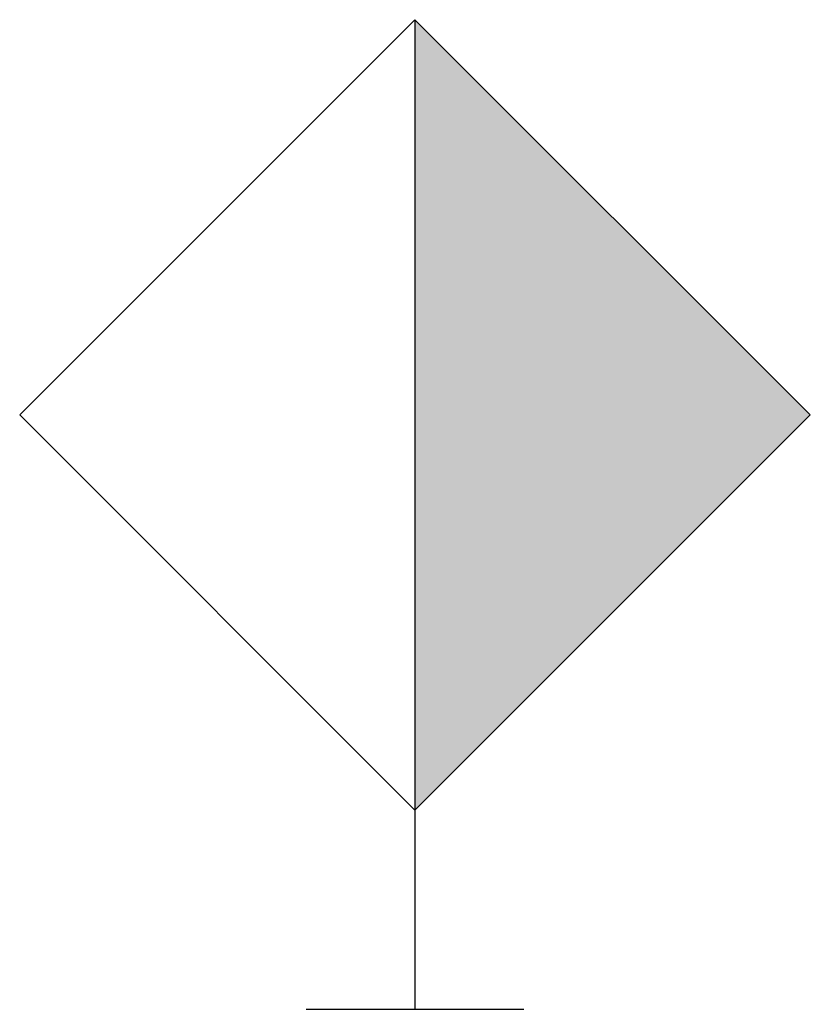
# Model space of a CAD drawing. Extents: x -0.114 to 0.114, y 0 to 0.285.
import ezdxf

# ---------------------------------------------------------------- set-up
doc = ezdxf.new("R2010")
doc.units = 0
doc.header["$MEASUREMENT"] = 0
doc.layers.get('0').update_dxf_attribs({"linetype": 'CONTINUOUS'})

msp = doc.modelspace()

# ---------------------------------------------------------------- hatches: boundary and pattern name
msp.add_hatch(color=256).paths.add_polyline_path([(0, 0.05729), (0.11364, 0.17093), (0, 0.28458)])

# ---------------------------------------------------------------- linework, layer by layer
for p, q in [((0, 0.28458), (-0.11364, 0.17093)), ((0.11364, 0.17093), (0, 0.28458)), ((0, 0.28458), (0, 0.05729)), ((-0.11364, 0.17093), (0, 0.05729)), ((0, 0.05729), (0.11364, 0.17093)), ((0, 0.05729), (0, 0)), ((-0.03125, 0), (0.03125, 0))]:
    msp.add_line(p, q)

doc.saveas('drawing.dxf')
